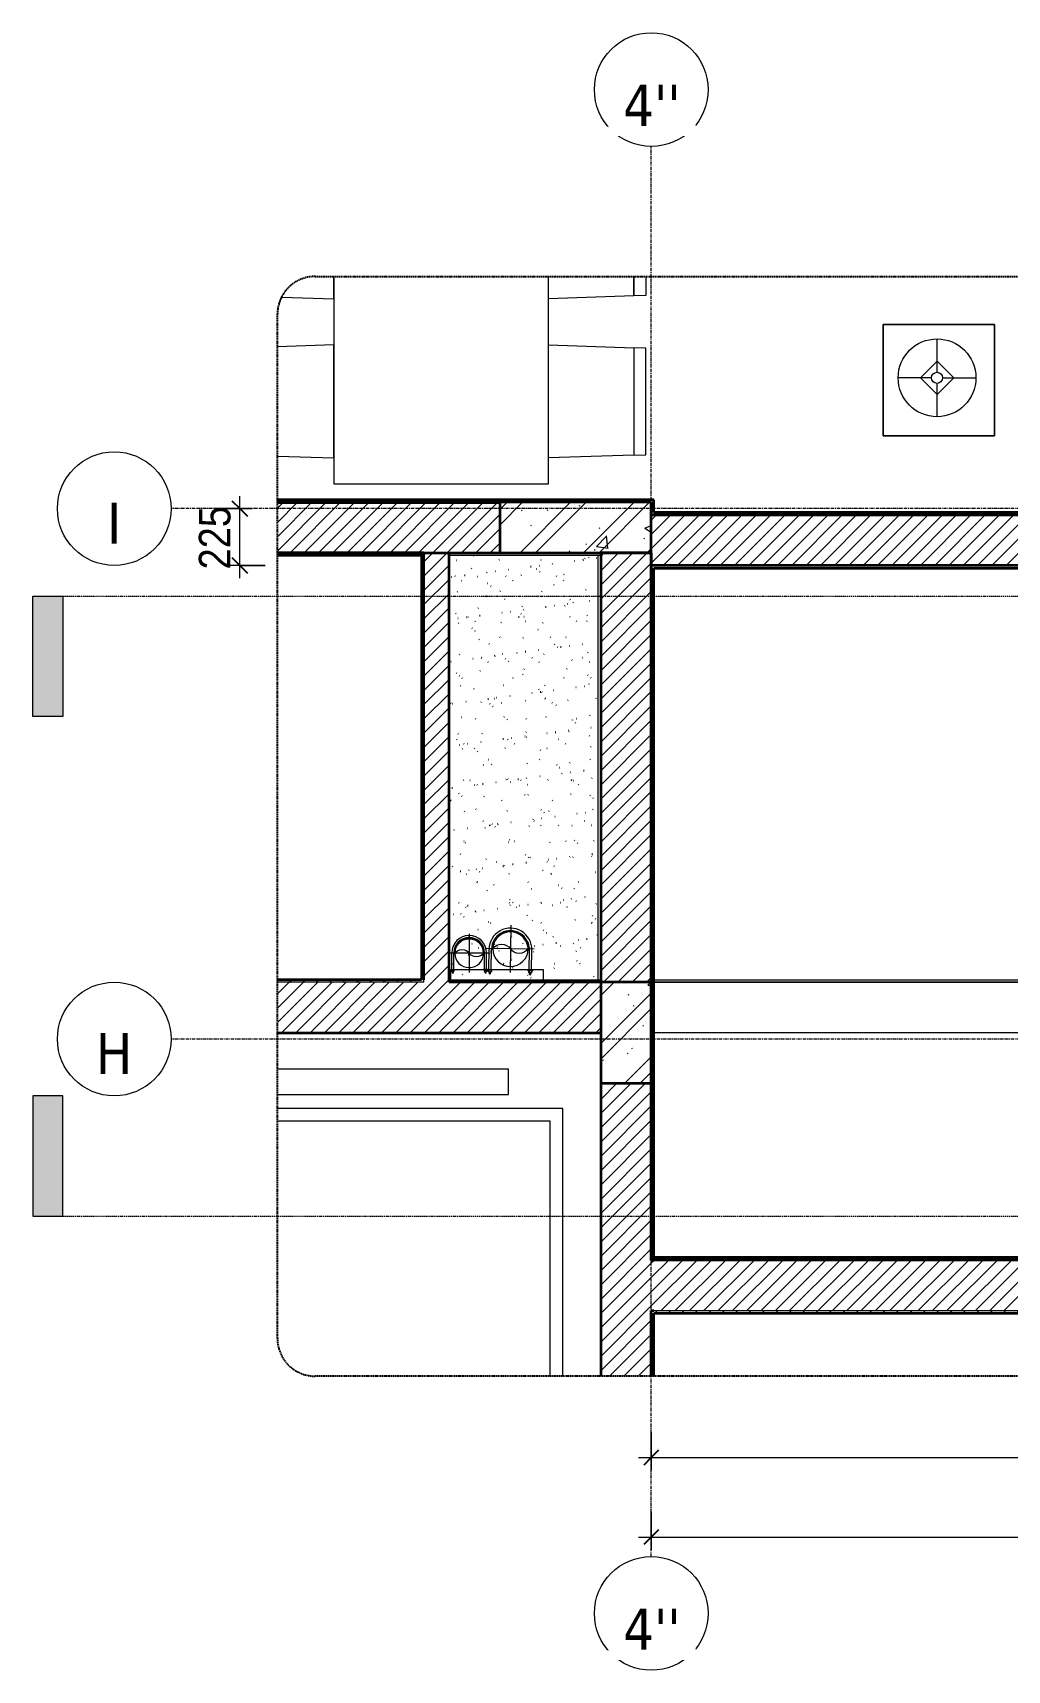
# Model space of a CAD drawing. Header units: millimetres. Extents: x 46404 to 154333, y -1327 to 55734.
# Drawn here: x 46404 to 50262, y 48938 to 55421 of the extents above; entities that cross this region are included whole.
import ezdxf

# ---------------------------------------------------------------- set-up
doc = ezdxf.new("R2010")
doc.units = ezdxf.units.MM
for name, pattern in [('Dash - Tight', [4.5, 3, -1.5]), ('Dash Dot 3_16_', [7.9375, 4.7625, -1.5875, 0, -1.5875]), ('Grid Line', [22.225, 12.7, -3.175, 3.175, -3.175]), ('Hidden', [7.14375, 4.7625, -2.38125]), ('IMPORT-CENTER _3_', [10.16, 6.35, -1.27, 1.27, -1.27])]:
    doc.linetypes.add(name, pattern=pattern)
for name, color, linetype, lineweight in [('0-1', 7, 'Continuous', 5), ('A-ANNO-DIMS', 211, 'Continuous', 9), ('A-ANNO-DIMS-50', 211, 'Continuous', 9), ('A-CLNG-PATT-1', 13, 'Continuous', 25), ('A-DETL-GENF-1', 9, 'Continuous', 18), ('A-DETL-GENF-2', 92, 'Dash - Tight', 18), ('A-DETL-GENF-3', 92, 'Hidden', 25), ('A-DETL-MEDM', 33, 'Continuous', 35), ('A-DOOR', 31, 'Continuous', 18), ('A-FLOR', 192, 'Continuous', 18), ('A-FLOR-1', 250, 'Continuous', 18), ('A-WALL', 113, 'Continuous', 18), ('A-WALL-1', 113, 'Continuous', 35), ('A-WALL-PATT-1', 250, 'Continuous', 18), ('A-WALL-PATT-2', 111, 'Continuous', 18), ('G-ANNO-SYMB', 111, 'Continuous', 9), ('G-ANNO-SYMB-1', 111, 'Dash Dot 3_16_', 18), ('G-IMPT-1', 8, 'Continuous', 25), ('G-IMPT-2', 8, 'Continuous', 18), ('G-IMPT-3', 8, 'IMPORT-CENTER _3_', 18), ('I-FURN', 30, 'Continuous', 18), ('I-FURN-1', 250, 'Continuous', 18), ('I-FURN-2', 253, 'Continuous', 18), ('I-WALL-1', 7, 'Continuous', 35), ('I-WALL-2', 250, 'Continuous', 18), ('I-WALL-3', 2, 'Continuous', 35), ('M-EQPM', 50, 'Continuous', 18), ('S-COLS-1', 9, 'Continuous', 18), ('S-COLS-2', 7, 'Continuous', 35), ('S-GRID-1', 1, 'Grid Line', 9), ('S-GRID-IDEN', 1, 'Continuous', 9)]:
    doc.layers.add(name, color=color, linetype=linetype, lineweight=lineweight)
doc.styles.add('Tahoma_B', font='tahomabd.ttf', dxfattribs={"height": 162.5})
doc.styles.add('UTM Avo', font='', dxfattribs={"width": 0.9, "height": 125})
doc.styles.get('UTM Avo').set_extended_font_data('UTM Avo')
doc.dimstyles.new('1_Dim_chi_tiet_2_5', dxfattribs={"dimscale": 304.8, "dimtxt": 124.912619, "dimasz": 0.19685, "dimexe": 0.164042, "dimexo": 0.0625, "dimgap": 0.016404, "dimtad": 1, "dimdec": 0, "dimrnd": 5, "dimzin": 0, "dimdsep": 46, "dimtxsty": 'UTM Avo', "dimblk1": 'OBLIQUE', "dimblk2": 'OBLIQUE', "dimsah": 1, "dimcen": 0.09, "dimdle": 0.164042, "dimazin": 0, "dimtfac": 1, "dimtdec": 4, "dimtix": 1, "dimtmove": 0, "dimatfit": 3, "dimfxl": 0.328084, "dimfxlon": 1, "dimtvp": 1, "dimtolj": 1, "dimtzin": 0, "dimarcsym": 2})
pattern_1 = [(45, (0, 0), (-125.7236, 125.7236), []), (45, (0, 190.5), (-125.7236, 125.7236), [])]
pattern_2 = [(50, (0, 0), (364.3679, -31.8783), [38.1, -419.1]), (355, (0, 0), (-70.4859, 382.1133), [30.48, -335.28]), (100.451, (30.36, -2.66), (293.885, 350.2334), [32.38, -356.18]), (46.184, (0, 101.6), (542.1585, -84.0858), [57.15, -628.65]), (96.636, (45.2, 94.6), (474.805, 494.8554), [48.57, -534.27]), (351.184, (0, 101.6), (474.81, 494.85), [45.72, -502.92]), (21, (50.8, 76.2), (303.2285, -204.5305), [38.1, -419.1]), (326, (50.8, 76.2), (123.6039, 368.376), [30.48, -335.28]), (71.451, (76.07, 59.16), (426.8341, 163.8427), [32.38, -356.18]), (37.5, (0, 0), (6.17665, 169.11015), [16.764, -314.452, 16.764, -323.596, -336.55]), (37.5, (0, 0), (6.17665, 169.11015), [-671.576, 16.764, -319.786]), (7.5, (0, 0), (133.63888, 200.3615), [16.764, -177.292, 16.764, -306.832, -128.27]), (7.5, (0, 0), (133.63888, 200.3615), [-517.652, 16.764, -111.506]), (327.5, (-113.28, 0), (271.18182, -11.45836), [16.764, -110.236, 16.764, -379.476, -525.78]), (327.5, (-113.28, 0), (271.18182, -11.45836), [-523.24, 16.764, -509.016]), (317.5, (-164.08, 0), (296.2585, 50.85285), [16.764, -148.336, 16.764, -246.38, -373.38]), (317.5, (-164.08, 0), (296.2585, 50.85285), [-428.244, 16.764, -356.616])]
pattern_3 = [(45, (0, 0), (-26.516504, 26.516504), [])]
pattern_4 = [(45, (0, 0), (-28.284271, 28.284271), [])]

# ---------------------------------------------------------------- blocks, each defined once
blk = doc.blocks.new('NCV_TKTC_KET CAU_rvt-1-TKCS_RAMP NKT 1 - MẶT BẰNG')
at = {"layer": 'S-COLS-1'}
h = blk.add_hatch(dxfattribs=at)
h.set_pattern_fill('FP_2', color=256, style=0, pattern_type=2)
h.set_pattern_definition(pattern_1)
h.paths.add_polyline_path([(52602.6, 53311.9), (52602.6, 53311.9), (52602.6, 53761.9)])
h = blk.add_hatch(dxfattribs=at)
h.set_pattern_fill('FP_3', color=256, style=0, pattern_type=2)
h.set_pattern_definition(pattern_2)
h.paths.add_polyline_path([(52602.6, 53311.9), (52602.6, 53311.9), (52602.6, 53761.9)])
h = blk.add_hatch(dxfattribs=at)
h.set_pattern_fill('FP_2', color=256, style=0, pattern_type=2)
h.set_pattern_definition(pattern_1)
h.paths.add_polyline_path([(48852.5, 51261.9), (48852.6, 51261.9), (48852.5, 51661.9)])
h = blk.add_hatch(dxfattribs=at)
h.set_pattern_fill('FP_3', color=256, style=0, pattern_type=2)
h.set_pattern_definition(pattern_2)
h.paths.add_polyline_path([(48852.5, 51261.9), (48852.6, 51261.9), (48852.5, 51661.9)])
at = {"layer": 'S-COLS-2'}
for p, q in [((52602.6, 53761.9), (52602.6, 53311.9)), ((48652.6, 51661.9), (48652.6, 51261.9)), ((48852.6, 51261.9), (48852.6, 51661.9))]:
    blk.add_line(p, q, dxfattribs=at)
blk = doc.blocks.new('RES_BAN AN 1 - RES_BAN AN 1-851490-TKCS_RAMP NKT 1 - MẶT BẰNG')
at = {"layer": 'I-FURN-2'}
for p, q in [((-425, 0), (-425, -821.2)), ((425, 0), (-425, 0)), ((425, -821.2), (425, 0)), ((-761.9, -113.5), (-809.6, -115.1)), ((-809.6, -115.1), (-809.6, -536.9)), ((-761.9, -113.5), (-425, -102.3)), ((-761.9, -538.5), (-761.9, -113.5)), ((-761.9, -538.5), (-761.9, -113.5)), ((-425, -102.3), (-425, -549.7)), ((425, -102.3), (425, -549.7)), ((648.7, -109.7), (425, -102.3)), ((-809.6, -536.9), (-761.9, -538.5)), ((-425, -549.7), (-761.9, -538.5)), ((425, -549.7), (648.7, -542.3)), ((-809.6, -745.3), (-761.9, -743.8)), ((-809.6, -821.2), (-809.6, -745.3)), ((-761.9, -743.8), (-425, -732.5)), ((-761.9, -821.2), (-761.9, -743.8)), ((-761.9, -743.8), (-761.9, -821.2)), ((-425, -732.5), (-425, -821.2)), ((425, -732.5), (425, -821.2)), ((631.4, -739.4), (425, -732.5))]:
    blk.add_line(p, q, dxfattribs=at)
blk = doc.blocks.new('LOBBY_SOFA_1 - LOBBY_SOFA_1-852725-TKCS_RAMP NKT 1 - MẶT BẰNG')
at = {"layer": 'I-FURN'}
for p, q in [((-2556, 660), (-708, 660)), ((-2556, 0), (-2556, 660)), ((-2457, 66), (-2457, 660)), ((-1907, 143), (-1907, 660)), ((-1357, 143), (-1357, 660)), ((-807, 660), (-807, 66)), ((-708, 660), (-708, 0)), ((-2688.2, 633.5), (-3128.2, 633.5)), ((-3128.2, 633.5), (-3128.2, 193.5)), ((-2688.2, 193.5), (-2688.2, 633.5)), ((-575.9, 633.5), (-135.9, 633.5)), ((-575.9, 193.5), (-575.9, 633.5)), ((-135.9, 633.5), (-135.9, 193.5)), ((-2915.4, 445), (-2915.4, 577)), ((-348.6, 445), (-348.6, 577)), ((-2981.4, 423), (-2915.4, 489)), ((-2915.4, 489), (-2849.4, 423)), ((-348.6, 489), (-414.6, 423)), ((-282.6, 423), (-348.6, 489)), ((-2937.4, 423), (-3069.4, 423)), ((-2915.4, 357), (-2981.4, 423)), ((-2849.4, 423), (-2915.4, 357)), ((-2915.4, 269), (-2915.4, 401)), ((-2893.4, 423), (-2761.4, 423)), ((-370.6, 423), (-502.6, 423)), ((-414.6, 423), (-348.6, 357)), ((-348.6, 357), (-282.6, 423)), ((-348.6, 269), (-348.6, 401)), ((-326.6, 423), (-194.6, 423)), ((-3128.2, 193.5), (-2688.2, 193.5)), ((-807, 143), (-2457, 143)), ((-135.9, 193.5), (-575.9, 193.5)), ((-807, 66), (-2457, 66)), ((-708, 0), (-2556, 0))]:
    blk.add_line(p, q, dxfattribs=at)
for centre, radius in [((-2915.4, 423), 154), ((-348.6, 423), 154), ((-2915.4, 423), 22), ((-348.6, 423), 22)]:
    blk.add_circle(centre, radius, dxfattribs=at)
at = {"layer": 'I-FURN-2'}
for p, q in [((-2556, 660), (-708, 660)), ((-2556, 0), (-2556, 660)), ((-708, 660), (-708, 0)), ((-3128.2, 633.5), (-2688.2, 633.5)), ((-3128.2, 193.5), (-3128.2, 633.5)), ((-2688.2, 633.5), (-2688.2, 193.5)), ((-575.9, 633.5), (-135.9, 633.5)), ((-575.9, 193.5), (-575.9, 633.5)), ((-135.9, 633.5), (-135.9, 193.5)), ((-2688.2, 193.5), (-3128.2, 193.5)), ((-135.9, 193.5), (-575.9, 193.5)), ((-708, 0), (-2556, 0))]:
    blk.add_line(p, q, dxfattribs=at)
blk = doc.blocks.new('NCV_TKTC_TANG 1_rvt-1-TKCS_RAMP NKT 1 - MẶT BẰNG')
at = {"layer": 'A-WALL-PATT-1'}
h = blk.add_hatch(dxfattribs=at)
h.set_pattern_fill('FP_4', color=256, style=0, pattern_type=2)
h.set_pattern_definition(pattern_3)
h.paths.add_polyline_path([(53252.6, 53761.9), (53252.6, 53960.3), (53242.6, 53960.3), (53242.6, 53761.9)])
h = blk.add_hatch(dxfattribs=at)
h.set_pattern_fill('FP_4', color=256, style=0, pattern_type=2)
h.set_pattern_definition(pattern_3)
h.paths.add_polyline_path([(53452.6, 53511.9), (53462.6, 53511.9), (53462.6, 53960.3), (53452.6, 53960.3), (53452.6, 53512)])
h = blk.add_hatch(dxfattribs=at)
h.set_pattern_fill('FP_4', color=256, style=0, pattern_type=2)
h.set_pattern_definition(pattern_3)
h.paths.add_polyline_path([(53242.6, 53761.9), (53242.6, 53771.9), (52742.6, 53771.9), (52742.6, 53761.9), (52752.6, 53761.9)])
h = blk.add_hatch(dxfattribs=at)
h.set_pattern_fill('FP_4', color=256, style=0, pattern_type=2)
h.set_pattern_definition(pattern_3)
h.paths.add_polyline_path([(47372.6, 53561.9), (48862.6, 53562.3), (48862.6, 53571.9), (47372.6, 53571.9), (47372.6, 53566.7)])
h = blk.add_hatch(dxfattribs=at)
h.set_pattern_fill('FP_4', color=256, style=0, pattern_type=2)
h.set_pattern_definition(pattern_3)
h.paths.add_polyline_path([(48862.6, 53511.9), (48862.6, 53561.9), (48852.6, 53561.9), (48852.6, 53511.9)])
h = blk.add_hatch(dxfattribs=at)
h.set_pattern_fill('FP_4', color=256, style=0, pattern_type=2)
h.set_pattern_definition(pattern_3)
h.paths.add_polyline_path([(52602.6, 53511.9), (52602.6, 53521.9), (48862.6, 53521.9), (48862.6, 53511.9), (50770.2, 53511.9)])
h = blk.add_hatch(dxfattribs=at)
h.set_pattern_fill('FP_4', color=256, style=0, pattern_type=2)
h.set_pattern_definition(pattern_3)
h.paths.add_polyline_path([(53462.6, 53511.9), (54452.6, 53511.9), (54452.6, 53521.9), (53462.6, 53521.9)])
at = {"layer": 'A-FLOR-1'}
for p, q in [((53252.5, 54456.4), (53252.5, 53960.3)), ((53252.6, 53960.3), (53252.6, 54456.4)), ((53452.5, 54000.3), (53452.5, 54456.4))]:
    blk.add_line(p, q, dxfattribs=at)
at = {"layer": 'I-WALL-1'}
for p, q in [((53242.6, 53960.3), (53242.6, 53771.9)), ((53252.6, 53960.3), (53242.6, 53960.3)), ((53252.6, 53761.9), (53252.6, 53960.3)), ((53452.6, 53960.3), (53452.6, 53761.9)), ((53462.6, 53960.3), (53452.6, 53960.3)), ((53462.6, 53521.9), (53462.6, 53960.3)), ((53242.6, 53771.9), (52742.6, 53771.9)), ((52742.6, 53771.9), (52742.6, 53761.9)), ((48862.6, 53571.9), (47372.6, 53571.9)), ((47372.6, 53561.9), (48252.6, 53561.9)), ((48862.6, 53561.9), (48862.6, 53571.9)), ((48862.6, 53521.9), (48862.6, 53561.9)), ((48852.6, 53511.9), (48862.6, 53511.9)), ((52602.6, 53521.9), (48862.6, 53521.9)), ((48862.6, 53511.9), (52602.6, 53511.9)), ((53452.6, 53511.9), (53462.6, 53511.9)), ((54452.6, 53521.9), (53462.6, 53521.9)), ((53462.6, 53511.9), (54452.6, 53511.9)), ((54452.6, 53511.9), (54452.6, 53521.9))]:
    blk.add_line(p, q, dxfattribs=at)
at = {"layer": 'I-WALL-2'}
for p, q in [((54442.6, 53521.9), (54442.6, 54456.4)), ((54452.6, 54456.4), (54452.6, 53521.9))]:
    blk.add_line(p, q, dxfattribs=at)
at = {"layer": 'I-FURN-1', "rotation": 180}
blk.add_blockref('RES_BAN AN 1 - RES_BAN AN 1-851490-TKCS_RAMP NKT 1 - MẶT BẰNG', (48021.3, 53635.2), dxfattribs=at)
at = {"layer": 'I-FURN-1'}
blk.add_blockref('LOBBY_SOFA_1 - LOBBY_SOFA_1-852725-TKCS_RAMP NKT 1 - MẶT BẰNG', (52899.1, 53632), dxfattribs=at)
blk = doc.blocks.new('TKTC_XREF_251221_MB TANG 1 - TKTC_XREF_260130_MB TANG 1_dwg_$cc-4202122-TKCS_RAMP NKT 1 - MẶT BẰNG')
at = {"layer": 'G-IMPT-2'}
blk.add_circle((0, 0), 0.5, dxfattribs=at)
for centre, radius, start, end in [((0, 0), 0.5, 90, 270), ((0.188, 0.25), 0.313, 126.8699, 233.1301), ((-0.188, -0.25), 0.313, 306.8699, 53.1301)]:
    blk.add_arc(centre, radius, start, end, dxfattribs=at)
at = {"layer": 'G-IMPT-3'}
for p, q in [((0, -0.673), (0, 0.673)), ((-0.673, 0), (0.673, 0))]:
    blk.add_line(p, q, dxfattribs=at)
blk = doc.blocks.new('TKTC_XREF_251221_MB TANG 1 - TKTC_XREF_260130_MB TANG 1_dwg_CUM U_DN100-4202112-TKCS_RAMP NKT 1 - MẶT BẰNG')
at = {"layer": 'G-IMPT-2'}
blk.add_hatch(color=256, dxfattribs=at).paths.add_polyline_path([(0, 61), (0, 57), (14.8, 55.1), (28.5, 49.4), (40.3, 40.3), (49.4, 28.5), (55.1, 14.8), (57, 0), (55.1, -14.8), (49.4, -28.5), (40.3, -40.3), (28.5, -49.4), (14.8, -55.1), (0, -57), (0, -61), (15.8, -58.9), (30.5, -52.8), (43.1, -43.1), (52.8, -30.5), (58.9, -15.8), (61, 0), (58.9, 15.8), (52.8, 30.5), (43.1, 43.1), (30.5, 52.8), (15.8, 58.9)])
for p, q in [((-79.1, 66.6), (-79.1, 63.4)), ((-76.6, 66.6), (-76.6, 63.4)), ((-74.6, 66.6), (-74.6, 63.4)), ((-72.7, 69.3), (-72.7, 60.7)), ((-66.9, 67.9), (-71.7, 67.9)), ((-66.9, 62.1), (-71.7, 62.1)), ((-65, 69), (0, 69)), ((-79.1, -63.4), (-79.1, -66.6)), ((-76.6, -63.4), (-76.6, -66.6)), ((-74.6, -63.4), (-74.6, -66.6)), ((-72.7, -60.7), (-72.7, -69.3)), ((-66.9, -62.1), (-71.7, -62.1)), ((-66.9, -67.9), (-71.7, -67.9)), ((-65, -69), (0, -69))]:
    blk.add_line(p, q, dxfattribs=at)
at = {"layer": 'G-IMPT-2', "flags": 128}
for points in [[(-72.7, 67.6), (-78.1, 67.6), (-78.1, 62.4), (-72.7, 62.4)], [(-71.7, 59.2), (-66.9, 59.2), (-66.9, 70.8), (-71.7, 70.8)], [(-66.9, 70.8), (-66.9, 72.7), (-65, 72.7), (-65, 57.3), (-66.9, 57.3), (-66.9, 59.2)], [(-65, 61), (0, 61), (0, 57)], [(-72.7, -62.4), (-78.1, -62.4), (-78.1, -67.6), (-72.7, -67.6)], [(-71.7, -70.8), (-66.9, -70.8), (-66.9, -59.2), (-71.7, -59.2)], [(-66.9, -59.2), (-66.9, -57.3), (-65, -57.3), (-65, -72.7), (-66.9, -72.7), (-66.9, -70.8)], [(-65, -61), (0, -61), (0, -57)]]:
    blk.add_lwpolyline(points, dxfattribs=at)
at = {"layer": 'G-IMPT-2'}
for centre, radius, start, end in [((-78.1, 66.6), 0.96, 90, 180), ((-78.1, 63.4), 0.96, 180, 270), ((-71.1, 69.3), 1.56, 112.6199, 247.3801), ((-67.9, 65), 4.8, 143.1301, 216.8699), ((-71.1, 60.7), 1.56, 112.6199, 247.3801), ((0, 0), 69, 270, 90), ((0, 0), 61, 270, 90), ((0, 0), 57, 270, 90), ((-78.1, -63.4), 0.96, 90, 180), ((-78.1, -66.6), 0.96, 180, 270), ((-71.1, -60.7), 1.56, 112.6199, 247.3801), ((-67.9, -65), 4.8, 143.1301, 216.8699), ((-71.1, -69.3), 1.56, 112.6199, 247.3801)]:
    blk.add_arc(centre, radius, start, end, dxfattribs=at)
blk = doc.blocks.new('TKTC_XREF_251221_MB TANG 1 - TKTC_XREF_260130_MB TANG 1_dwg_$cc-4202116-TKCS_RAMP NKT 1 - MẶT BẰNG')
at = {"layer": 'G-IMPT-2'}
blk.add_circle((0, 0), 0.5, dxfattribs=at)
for centre, radius, start, end in [((0, 0), 0.5, 90, 270), ((0.188, 0.25), 0.313, 126.8699, 233.1301), ((-0.188, -0.25), 0.313, 306.8699, 53.1301)]:
    blk.add_arc(centre, radius, start, end, dxfattribs=at)
at = {"layer": 'G-IMPT-3'}
for p, q in [((0, -0.673), (0, 0.673)), ((-0.673, 0), (0.673, 0))]:
    blk.add_line(p, q, dxfattribs=at)
blk = doc.blocks.new('TKTC_XREF_251221_MB TANG 1 - TKTC_XREF_260130_MB TANG 1_dwg-4202109-TKCS_RAMP NKT 1 - MẶT BẰNG')
at = {"layer": 'G-IMPT-1'}
blk.add_line((-154299.1, -350784.7), (-154299.1, -350774.7), dxfattribs=at)
at = {"layer": 'G-IMPT-2', "flags": 128}
blk.add_lwpolyline([(-154727, -349634.2), (-154727, -349684.2), (-155092.6, -349684.2), (-155092.6, -349633.9), (-154727, -349633.9), (-154727, -349684.2), (-155092.6, -349684.2), (-155092.6, -349633.9), (-154727, -349633.9)], dxfattribs=at)
at = {"extrusion": (0, 0, -1)}
for name, p, xscale, yscale, zscale, rotation in [('TKTC_XREF_251221_MB TANG 1 - TKTC_XREF_260130_MB TANG 1_dwg_$cc-4202116-TKCS_RAMP NKT 1 - MẶT BẰNG', (154856.6, -349552.5), 140.0000000000797, 140.0000000000797, -140.0000000000797, 271.0087957877645), ('TKTC_XREF_251221_MB TANG 1 - TKTC_XREF_260130_MB TANG 1_dwg_$cc-4202122-TKCS_RAMP NKT 1 - MẶT BẰNG', (155019.9, -349569.8), 114.0000000000649, 114.0000000000649, -114.0000000000649, 269.9277821117897)]:
    blk.add_blockref(name, p, dxfattribs=dict(at, xscale=xscale, yscale=yscale, zscale=zscale, rotation=rotation))
at = {"xscale": 1.228070175438593, "yscale": 1.228070175438593, "zscale": 1.228070175438593, "rotation": 88.99120421064113}
blk.add_blockref('TKTC_XREF_251221_MB TANG 1 - TKTC_XREF_260130_MB TANG 1_dwg_CUM U_DN100-4202112-TKCS_RAMP NKT 1 - MẶT BẰNG', (-154856.6, -349555.5), dxfattribs=at)
at = {"rotation": 90.072217886616}
blk.add_blockref('TKTC_XREF_251221_MB TANG 1 - TKTC_XREF_260130_MB TANG 1_dwg_CUM U_DN100-4202112-TKCS_RAMP NKT 1 - MẶT BẰNG', (-155020, -349568.8), dxfattribs=at)
blk = doc.blocks.new('TKTC_XREF_251221_MB TANG 1 - TKTC_XREF_251221_MB TANG 1-2038492-TKCS_RAMP NKT 1 - MẶT BẰNG')
blk.add_blockref('TKTC_XREF_251221_MB TANG 1 - TKTC_XREF_260130_MB TANG 1_dwg-4202109-TKCS_RAMP NKT 1 - MẶT BẰNG', (169499.1, 384109.7))
blk = doc.blocks.new('Thang may HIEN - Dài x Rộng - 2000x2000-2402764-TKCS_RAMP NKT 1 - MẶT BẰNG')
at = {"layer": 'A-DOOR'}
for p, q in [((-800, -840), (-800, -1900)), ((-750, -840), (-750, -1850)), ((-750, -1850), (329.9, -1850)), ((-800, -1900), (329.9, -1900)), ((329.9, -1955.4), (-584.2, -1955.4)), ((-584.2, -1955.4), (-584.2, -2055.4)), ((-584.2, -2055.4), (329.9, -2055.4))]:
    blk.add_line(p, q, dxfattribs=at)
blk = doc.blocks.new('BORDER VIEW - BORDER VIEW-2373697-TKCS_RAMP NKT 1 - MẶT BẰNG')
at = {"layer": 'A-DETL-GENF-3'}
for p, q in [((150, 4354.5), (13706.5, 4354.5)), ((0, 150), (0, 4204.5)), ((13706.5, 0), (150, 0))]:
    blk.add_line(p, q, dxfattribs=at)
for centre, start, end in [((150, 4204.5), 90, 180), ((150, 150), 180, 270)]:
    blk.add_arc(centre, 150, start, end, dxfattribs=at)
blk = doc.blocks.new('Grid - M_Grid Head - Circle-353313-TKCS_RAMP NKT 1 - MẶT BẰNG')
at = {"layer": 'S-GRID-IDEN'}
blk.add_circle((0, 0), 4.5, dxfattribs=at)
blk = doc.blocks.new('DIMBLOCK1-TKCS_RAMP NKT 1 - MẶT BẰNG')
at = {"layer": 'A-ANNO-DIMS-50'}
for p, q in [((48852.6, 49564.8), (48852.6, 49414.8)), ((48852.6, 49464.8), (48852.6, 49564.8)), ((60952.6, 49564.8), (60952.6, 49414.8)), ((60952.6, 49464.8), (60952.6, 49564.8)), ((48802.6, 49464.8), (61002.6, 49464.8))]:
    blk.add_line(p, q, dxfattribs=at)
at = {"layer": 'A-ANNO-DIMS-50', "lineweight": 25}
for p, q in [((48852.6, 49464.8), (48882.6, 49494.8)), ((60952.6, 49464.8), (60982.6, 49494.8)), ((48852.6, 49464.8), (48822.6, 49434.8)), ((60952.6, 49464.8), (60922.6, 49434.8))]:
    blk.add_line(p, q, dxfattribs=at)
at = {"layer": 'A-ANNO-DIMS-50', "color": 0, "insert": (54688.6, 49627.2), "char_height": 125, "width": 513.53, "attachment_point": 1, "line_spacing_factor": 1.110334, "style": 'UTM Avo'}
blk.add_mtext('12100', dxfattribs=at)
blk = doc.blocks.new('_Oblique')
at = {"color": 0, "linetype": 'ByBlock', "lineweight": -2}
blk.add_line((-0.5, -0.5), (0.5, 0.5), dxfattribs=at)
blk = doc.blocks.new('DIMBLOCK2-TKCS_RAMP NKT 1 - MẶT BẰNG')
at = {"layer": 'A-ANNO-DIMS-50'}
for p, q in [((48852.6, 49880), (48852.6, 49730)), ((48852.6, 49780), (48852.6, 49880)), ((52752.6, 49880), (52752.6, 49730)), ((52752.6, 49780), (52752.6, 49880)), ((48802.6, 49780), (52752.6, 49780))]:
    blk.add_line(p, q, dxfattribs=at)
at = {"layer": 'A-ANNO-DIMS-50', "lineweight": 25}
for p, q in [((48852.6, 49780), (48882.6, 49810)), ((52752.6, 49780), (52782.6, 49810)), ((48852.6, 49780), (48822.6, 49750)), ((52752.6, 49780), (52722.6, 49750))]:
    blk.add_line(p, q, dxfattribs=at)
at = {"layer": 'A-ANNO-DIMS-50', "color": 0, "insert": (50631.4, 49942.4), "char_height": 125, "width": 410.824, "attachment_point": 1, "line_spacing_factor": 1.110334, "style": 'UTM Avo'}
blk.add_mtext('3900', dxfattribs=at)
blk = doc.blocks.new('DIMBLOCK5-TKCS_RAMP NKT 1 - MẶT BẰNG')
at = {"layer": 'A-ANNO-DIMS-50', "lineweight": 25}
for p, q in [((47224.2, 53536.9), (47194.2, 53566.9)), ((47224.2, 53536.9), (47254.2, 53506.9)), ((47224.2, 53311.9), (47194.2, 53341.9)), ((47224.2, 53311.9), (47254.2, 53281.9))]:
    blk.add_line(p, q, dxfattribs=at)
at = {"layer": 'A-ANNO-DIMS-50'}
for p, q in [((47224.2, 53261.9), (47224.2, 53586.9)), ((47124.2, 53536.9), (47274.2, 53536.9)), ((47224.2, 53536.9), (47124.2, 53536.9)), ((47324.2, 53311.9), (47174.2, 53311.9)), ((47224.2, 53311.9), (47324.2, 53311.9))]:
    blk.add_line(p, q, dxfattribs=at)
at = {"layer": 'A-ANNO-DIMS-50', "color": 0, "insert": (47061.8, 53296.1), "char_height": 125, "width": 308.118, "attachment_point": 1, "rotation": 90, "line_spacing_factor": 1.110334, "style": 'UTM Avo'}
blk.add_mtext('225', dxfattribs=at)
blk = doc.blocks.new('Section - 3_32_ x 3_8_-4701953-TKCS_RAMP NKT 1 - MẶT BẰNG')
at = {"layer": 'G-ANNO-SYMB'}
blk.add_hatch(color=256, dxfattribs=at).paths.add_polyline_path([(0, 9.525), (0, 0), (-2.38125, 0), (-2.38125, 9.525)])
for p, q in [((0, 9.525), (-2.38125, 9.525)), ((-2.38125, 9.525), (-2.38125, 0)), ((0, 0), (0, 9.525)), ((-2.38125, 0), (0, 0))]:
    blk.add_line(p, q, dxfattribs=at)

msp = doc.modelspace()

# ---------------------------------------------------------------- hatches: boundary and pattern name
at = {"layer": 'A-CLNG-PATT-1'}
h = msp.add_hatch(dxfattribs=at)
h.set_pattern_fill('FP_5', color=256, style=0, pattern_type=2)
h.set_pattern_definition([(37.5, (0, 0), (-4.06471, 124.31102), [1.676, -96.388, 1.676, -108.001, -104.839]), (37.5, (0, 0), (-4.06471, 124.31102), [-207.742, 1.676, -103.162]), (7.5, (0, 0), (114.1784, 182.07394), [1.676, -51.227, 1.676, -86.711, -33.871]), (7.5, (0, 0), (114.1784, 182.07394), [-141.29, 1.676, -32.195]), (327.5, (-79.36, 0), (200.91183, 0.36538), [1.676, -30.582, 1.676, -114.452, -151.613]), (327.5, (-79.36, 0), (200.91183, 0.36538), [-148.387, 1.676, -149.936]), (317.5, (-79.36, 0), (193.94316, 56.6244), [1.676, -14.453, 1.676, -74.452, -87.097]), (317.5, (-79.36, 0), (193.94316, 56.6244), [-92.258, 1.676, -85.42])])
h.paths.add_polyline_path([(48101.1, 51671.9), (48642.6, 51671.9), (48642.6, 53351.9), (48052.6, 53351.9), (48052.6, 51671.9), (48091.3, 51671.9)])
at = {"layer": 'A-DETL-GENF-1'}
h = msp.add_hatch(dxfattribs=at)
h.set_pattern_fill('FP_6', color=256, style=0, pattern_type=2)
h.set_pattern_definition([(50, (0, 0), (364.3679, -31.8783), [38.1, -419.1]), (355, (0, 0), (-70.4859, 382.1133), [30.48, -335.28]), (100.451, (30.36, -2.66), (293.885, 350.2334), [32.38, -356.18]), (46.184, (0, 101.6), (542.1585, -84.0858), [57.15, -628.65]), (96.636, (45.2, 94.6), (474.805, 494.8554), [48.57, -534.27]), (351.184, (0, 101.6), (474.81, 494.85), [45.72, -502.92]), (21, (50.8, 76.2), (303.2285, -204.5305), [38.1, -419.1]), (326, (50.8, 76.2), (123.6039, 368.376), [30.48, -335.28]), (71.451, (76.07, 59.16), (426.8341, 163.8427), [32.38, -356.18]), (37.5, (0, 0), (6.17665, 169.11015), [3.353, -327.863, 3.353, -337.007, -336.55]), (37.5, (0, 0), (6.17665, 169.11015), [-671.576, 3.353, -333.197]), (7.5, (0, 0), (133.63888, 200.3615), [3.353, -190.703, 3.353, -320.243, -128.27]), (7.5, (0, 0), (133.63888, 200.3615), [-517.652, 3.353, -124.917]), (327.5, (-113.28, 0), (271.18182, -11.45836), [3.353, -123.647, 3.353, -392.887, -525.78]), (327.5, (-113.28, 0), (271.18182, -11.45836), [-523.24, 3.353, -522.427]), (317.5, (-164.08, 0), (296.2585, 50.85285), [3.353, -161.747, 3.353, -259.791, -373.38]), (317.5, (-164.08, 0), (296.2585, 50.85285), [-428.244, 3.353, -370.027]), (45, (0, 0), (-125.7236, 125.7236), []), (45, (0, 190.5), (-125.7236, 125.7236), [])])
h.paths.add_polyline_path([(51452.5, 50361.9), (51652.5, 50361.9), (51652.5, 50561.9), (51452.5, 50561.9)])
h.paths.add_polyline_path([(48652.6, 51261.9), (48852.5, 51261.9), (48852.5, 51661.9), (48652.6, 51661.9)])
h.paths.add_polyline_path([(52602.6, 53311.9), (53452.6, 53311.9), (53452.6, 53761.9), (52602.6, 53761.9)])
h.paths.add_polyline_path([(54452.6, 53311.9), (54652.6, 53311.9), (54652.6, 53511.9), (54452.6, 53511.9)])
h.paths.add_polyline_path([(48252.6, 53362.3), (48852.6, 53362.3), (48852.6, 53562.3), (48252.6, 53562.3), (48252.6, 53395.8)])
at = {"layer": 'A-WALL-PATT-2'}
h = msp.add_hatch(dxfattribs=at)
h.set_pattern_fill('FP_1', color=256, style=0, pattern_type=2)
h.set_pattern_definition(pattern_4)
h.paths.add_polyline_path([(48252.6, 53362.3), (48252.6, 53562.3), (47372.6, 53562.3), (47372.6, 53362.3)])
h = msp.add_hatch(dxfattribs=at)
h.set_pattern_fill('FP_1', color=256, style=0, pattern_type=2)
h.set_pattern_definition(pattern_4)
h.paths.add_polyline_path([(52602.6, 53311.9), (52602.6, 53511.9), (48852.6, 53511.9), (48852.6, 53311.9), (50770.2, 53311.9)])
h = msp.add_hatch(dxfattribs=at)
h.set_pattern_fill('FP_4', color=256, style=0, pattern_type=2)
h.set_pattern_definition(pattern_3)
h.paths.add_polyline_path([(47942.5, 53352.3), (47952.5, 53352.3), (47952.5, 53362.3), (47372.6, 53362.3), (47372.6, 53352.3)])
h = msp.add_hatch(dxfattribs=at)
h.set_pattern_fill('FP_1', color=256, style=0, pattern_type=2)
h.set_pattern_definition(pattern_4)
h.paths.add_polyline_path([(48052.5, 51661.9), (48052.5, 53362.3), (47952.5, 53362.3), (47952.5, 51661.9)])
h = msp.add_hatch(dxfattribs=at)
h.set_pattern_fill('FP_1', color=256, style=0, pattern_type=2)
h.set_pattern_definition(pattern_4)
h.paths.add_polyline_path([(48652.6, 51661.9), (48852.5, 51661.9), (48852.5, 53361.9), (48652.5, 53361.9), (48652.5, 51661.9)])
h = msp.add_hatch(dxfattribs=at)
h.set_pattern_fill('FP_4', color=256, style=0, pattern_type=2)
h.set_pattern_definition(pattern_3)
h.paths.add_polyline_path([(47952.5, 51671.9), (47952.5, 53352.3), (47942.5, 53352.3), (47942.5, 51671.9)])
h = msp.add_hatch(dxfattribs=at)
h.set_pattern_fill('FP_4', color=256, style=0, pattern_type=2)
h.set_pattern_definition(pattern_3)
h.paths.add_polyline_path([(47372.6, 51661.9), (47952.5, 51661.9), (47952.5, 51671.9), (47372.6, 51671.9), (47372.6, 51667.1)])
h = msp.add_hatch(dxfattribs=at)
h.set_pattern_fill('FP_1', color=256, style=0, pattern_type=2)
h.set_pattern_definition(pattern_4)
h.paths.add_polyline_path([(47372.6, 51461.9), (48652.5, 51461.9), (48652.5, 51661.9), (47372.6, 51661.9), (47372.6, 51565.3)])
h = msp.add_hatch(dxfattribs=at)
h.set_pattern_fill('FP_1', color=256, style=0, pattern_type=2)
h.set_pattern_definition(pattern_4)
h.paths.add_polyline_path([(48852.5, 50101.9), (48852.5, 51261.9), (48652.5, 51261.9), (48652.5, 50101.9), (48787.5, 50101.9)])
h = msp.add_hatch(dxfattribs=at)
h.set_pattern_fill('FP_1', color=256, style=0, pattern_type=2)
h.set_pattern_definition(pattern_4)
h.paths.add_polyline_path([(51452.5, 50361.9), (51452.5, 50561.9), (48852.5, 50561.9), (48852.5, 50361.9), (50770.2, 50361.9)])
h = msp.add_hatch(dxfattribs=at)
h.set_pattern_fill('FP_4', color=256, style=0, pattern_type=2)
h.set_pattern_definition(pattern_3)
h.paths.add_polyline_path([(48860.4, 50101.9), (48862.5, 50101.9), (48862.5, 50361.9), (48852.5, 50361.9), (48852.5, 50101.9)])
h = msp.add_hatch(dxfattribs=at)
h.set_pattern_fill('FP_4', color=256, style=0, pattern_type=2)
h.set_pattern_definition(pattern_3)
h.paths.add_polyline_path([(51452.5, 50351.9), (51452.5, 50361.9), (48862.5, 50361.9), (48862.5, 50351.9), (51442.5, 50351.9)])

# ---------------------------------------------------------------- linework, layer by layer
at = {"layer": 'A-DETL-MEDM'}
for p, q in [((48852.6, 53562.3), (48252.6, 53562.3)), ((48252.6, 53562.3), (48252.6, 53362.3)), ((48852.6, 53362.3), (48852.6, 53562.3)), ((48252.6, 53362.3), (48852.6, 53362.3)), ((48852.5, 51661.9), (48652.6, 51661.9)), ((48652.6, 51661.9), (48652.6, 51261.9)), ((48852.5, 51261.9), (48852.5, 51661.9)), ((48652.6, 51261.9), (48852.5, 51261.9))]:
    msp.add_line(p, q, dxfattribs=at)
at = {"layer": 'A-FLOR'}
msp.add_line((48052.6, 51661.9), (48052.6, 53362.3), dxfattribs=at)
at = {"layer": 'A-WALL'}
for p, q in [((48052.6, 53361.9), (48652.5, 53361.9)), ((48652.5, 53351.9), (48052.6, 53351.9)), ((48642.6, 51671.9), (48642.6, 53351.9)), ((47952.5, 51661.9), (47372.6, 51661.9)), ((47952.5, 51661.9), (47952.5, 51671.9)), ((48052.6, 51671.9), (48652.5, 51671.9)), ((48862.5, 51671.9), (50602.6, 51671.9)), ((50602.6, 51661.9), (48862.5, 51661.9)), ((48862.5, 51661.9), (50602.6, 51661.9)), ((50802.6, 51461.9), (48862.5, 51461.9)), ((48862.5, 50361.9), (51452.5, 50361.9))]:
    msp.add_line(p, q, dxfattribs=at)
at = {"layer": 'A-WALL-1'}
for p, q in [((48252.6, 53562.3), (47372.6, 53562.3)), ((52602.6, 53511.9), (48852.6, 53511.9)), ((47372.6, 53362.3), (48252.6, 53362.3)), ((47952.5, 53362.3), (47952.5, 53362.3)), ((48052.5, 51661.9), (48052.5, 53362.3)), ((48852.5, 53361.9), (48652.5, 53361.9)), ((48652.5, 53361.9), (48652.5, 51461.9)), ((48852.5, 51661.9), (48852.5, 53361.9)), ((48852.6, 53362.3), (48852.6, 53311.9)), ((48852.5, 53311.9), (48852.5, 51661.9)), ((52602.6, 53311.9), (48852.5, 53311.9)), ((48862.5, 50561.9), (48862.5, 53301.9)), ((48862.5, 53301.9), (54662.6, 53301.9)), ((48652.5, 51661.9), (48052.5, 51661.9)), ((47372.6, 51461.9), (48652.5, 51461.9)), ((48652.5, 51261.9), (48652.5, 50101.9)), ((48852.5, 50561.9), (48852.5, 51261.9)), ((51452.5, 50561.9), (48852.5, 50561.9)), ((51662.5, 50571.9), (48862.5, 50571.9)), ((48852.5, 50101.9), (48852.5, 50361.9)), ((48852.5, 50361.9), (48862.5, 50361.9))]:
    msp.add_line(p, q, dxfattribs=at)
at = {"layer": 'G-ANNO-SYMB-1'}
for p, q in [((46523.5, 53190.8), (62427.5, 53190.8)), ((46523.5, 50735.7), (62427.5, 50735.7))]:
    msp.add_line(p, q, dxfattribs=at)
at = {"layer": 'I-WALL-3'}
for p, q in [((47952.5, 53362.3), (47372.6, 53362.3)), ((47952.5, 51671.9), (47952.5, 53362.3)), ((47372.6, 53352.3), (47942.5, 53352.3)), ((47942.5, 53352.3), (47942.5, 51671.9)), ((47942.5, 51671.9), (47372.6, 51671.9)), ((48862.5, 50101.9), (48862.5, 50351.9)), ((48862.5, 50351.9), (51452.5, 50351.9))]:
    msp.add_line(p, q, dxfattribs=at)
at = {"layer": 'S-GRID-1'}
for p, q in [((48852.6, 53721.2), (48852.6, 54971.2)), ((48852.6, 50637.5), (48852.6, 53721.2)), ((48201.9, 53536.9), (46951.9, 53536.9)), ((60689.5, 53536.9), (48201.9, 53536.9)), ((48201.9, 51436.9), (46951.9, 51436.9)), ((60689.5, 51436.9), (48201.9, 51436.9)), ((48852.6, 49387.5), (48852.6, 50637.5))]:
    msp.add_line(p, q, dxfattribs=at)

# ---------------------------------------------------------------- block references
at = {"layer": '0-1'}
for name in ['NCV_TKTC_TANG 1_rvt-1-TKCS_RAMP NKT 1 - MẶT BẰNG', 'NCV_TKTC_KET CAU_rvt-1-TKCS_RAMP NKT 1 - MẶT BẰNG']:
    msp.add_blockref(name, (0, 0), dxfattribs=at)
at = {"layer": 'A-DETL-GENF-2'}
msp.add_blockref('BORDER VIEW - BORDER VIEW-2373697-TKCS_RAMP NKT 1 - MẶT BẰNG', (47372.6, 50101.9), dxfattribs=at)
at = {"layer": 'A-DOOR', "rotation": 180}
msp.add_blockref('Thang may HIEN - Dài x Rộng - 2000x2000-2402764-TKCS_RAMP NKT 1 - MẶT BẰNG', (47702.6, 49261.9), dxfattribs=at)
at = {"layer": 'G-ANNO-SYMB', "extrusion": (0, 0, -1), "xscale": 49.99999999999998, "yscale": 49.99999999999998, "zscale": 49.99999999999998, "rotation": 180}
msp.add_blockref('Section - 3_32_ x 3_8_-4701953-TKCS_RAMP NKT 1 - MẶT BẰNG', (-46523.5, 53190.8), dxfattribs=at)
at = {"layer": 'G-ANNO-SYMB', "xscale": 49.99999999999998, "yscale": 49.99999999999998, "zscale": 49.99999999999998}
msp.add_blockref('Section - 3_32_ x 3_8_-4701953-TKCS_RAMP NKT 1 - MẶT BẰNG', (46523.5, 50735.7), dxfattribs=at)
at = {"layer": 'M-EQPM'}
msp.add_blockref('TKTC_XREF_251221_MB TANG 1 - TKTC_XREF_251221_MB TANG 1-2038492-TKCS_RAMP NKT 1 - MẶT BẰNG', (33652.6, 17236.9), dxfattribs=at)
at = {"layer": 'S-GRID-IDEN', "xscale": 49.99999999999998, "yscale": 49.99999999999998, "zscale": 49.99999999999998}
for p in [(48852.6, 55196.2), (48852.6, 49162.5)]:
    msp.add_blockref('Grid - M_Grid Head - Circle-353313-TKCS_RAMP NKT 1 - MẶT BẰNG', p, dxfattribs=at)
at = {"layer": 'S-GRID-IDEN', "xscale": 49.99999999999998, "yscale": 49.99999999999998, "zscale": 49.99999999999998, "rotation": 89.9999999999998}
for p in [(46726.9, 53536.9), (46726.9, 51436.9)]:
    msp.add_blockref('Grid - M_Grid Head - Circle-353313-TKCS_RAMP NKT 1 - MẶT BẰNG', p, dxfattribs=at)

# ---------------------------------------------------------------- dimensions: what is measured, and where the dimension line sits
at = {"layer": 'A-ANNO-DIMS'}
dim = msp.add_linear_dim(base=(47224.2, 53536.9), p1=(47324.2, 53311.9), p2=(47124.2, 53536.9), angle=90, dimstyle='1_Dim_chi_tiet_2_5', override={"dimpost": '<>', "dimfxl": 301.039864}, dxfattribs=at)
dim.commit()
dim.dimension.update_dxf_attribs({"geometry": 'DIMBLOCK5-TKCS_RAMP NKT 1 - MẶT BẰNG', "text_midpoint": (47154.5, 53424.4)})
for base, p1, p2, override, picture, middle in [((52752.6, 49780), (48852.6, 49880), (52752.6, 49880), {"dimpost": '<>', "dimfxl": 3899.999999}, 'DIMBLOCK2-TKCS_RAMP NKT 1 - MẶT BẰNG', (50802.6, 49849.7)), ((60952.6, 49464.8), (48852.6, 49564.8), (60952.6, 49564.8), {"dimpost": '<>', "dimfxl": 12099.999999}, 'DIMBLOCK1-TKCS_RAMP NKT 1 - MẶT BẰNG', (54902.6, 49534.5))]:
    dim = msp.add_linear_dim(base=base, p1=p1, p2=p2, dimstyle='1_Dim_chi_tiet_2_5', override=override, dxfattribs=at)
    dim.commit()
    dim.dimension.update_dxf_attribs({"geometry": picture, "text_midpoint": middle})

# ---------------------------------------------------------------- next in the draw order: texts
at = {"layer": 'S-GRID-IDEN', "char_height": 162.5, "attachment_point": 5, "line_spacing_factor": 0.996129, "style": 'Tahoma_B', "bg_fill": 3, "box_fill_scale": 1.25, "bg_fill_color": 256, "bg_fill_true_color": 13158600, "bg_fill_transparency": 0}
for s, insert, width in [("\\pt634.99962,1269.99925,1905.0005,2540.00013,3174.99975,3809.99937,4445.00062,5080.00025,5714.99987,6349.9995,6985.00075,7620.00037,8255,8889.99962,9524.99925,10160.0005,10795.00013,11429.99975,12064.99938,12700.00063,13335.00025,13969.99988,14604.9995,15240.00075,15875.00038,16510,17144.99963,17779.99925,18415.0005,19050.00013,19684.99975,20319.99938;4''", (48854.9, 55133.8), 264.5), ('\\pt634.99962,1269.99925,1905.0005,2540.00013,3174.99975,3809.99937,4445.00062,5080.00025,5714.99987,6349.9995,6985.00075,7620.00037,8255,8889.99962,9524.99925,10160.0005,10795.00013,11429.99975,12064.99938,12700.00063,13335.00025,13969.99988,14604.9995,15240.00075,15875.00038,16510,17144.99963,17779.99925,18415.0005,19050.00013,19684.99975,20319.99938;I', (46726.7, 53479.7), 109), ('\\pt634.99962,1269.99925,1905.0005,2540.00013,3174.99975,3809.99937,4445.00062,5080.00025,5714.99987,6349.9995,6985.00075,7620.00037,8255,8889.99962,9524.99925,10160.0005,10795.00013,11429.99975,12064.99938,12700.00063,13335.00025,13969.99988,14604.9995,15240.00075,15875.00038,16510,17144.99963,17779.99925,18415.0005,19050.00013,19684.99975,20319.99938;H', (46726.5, 51379.7), 172), ("\\pt634.99962,1269.99925,1905.0005,2540.00013,3174.99975,3809.99937,4445.00062,5080.00025,5714.99987,6349.9995,6985.00075,7620.00037,8255,8889.99962,9524.99925,10160.0005,10795.00013,11429.99975,12064.99938,12700.00063,13335.00025,13969.99988,14604.9995,15240.00075,15875.00038,16510,17144.99963,17779.99925,18415.0005,19050.00013,19684.99975,20319.99938;4''", (48854.9, 49100.1), 264.5)]:
    msp.add_mtext(s, dxfattribs=dict(at, insert=insert, width=width))

doc.saveas('drawing.dxf')
